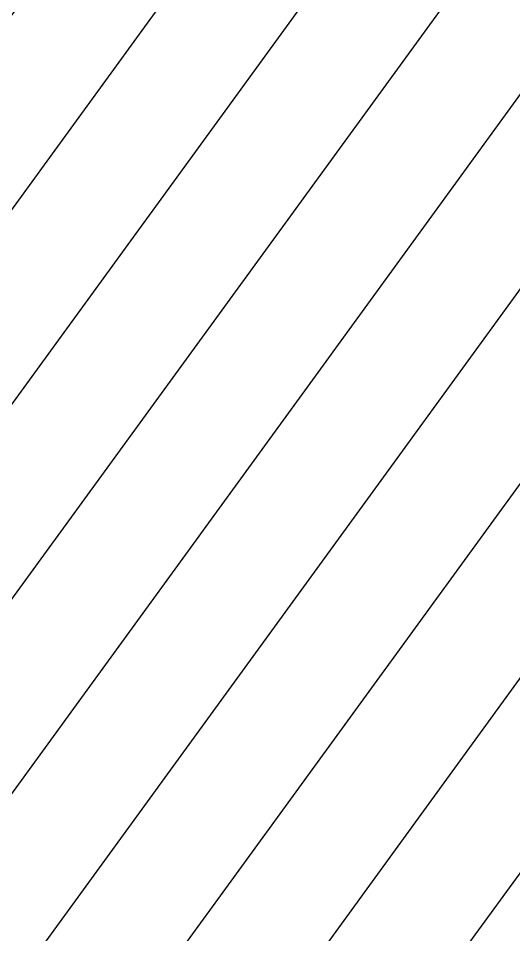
# Model space of a CAD drawing. Header units: centimetres. Extents: x -6122352 to 7132207, y -1694241 to 1947892.
# Drawn here: x 93873 to 94980, y -98734 to -96683 of the extents above; entities that cross this region are included whole.
import ezdxf
from ezdxf.xclip import XClip

# ---------------------------------------------------------------- set-up
doc = ezdxf.new("R2010")
doc.units = ezdxf.units.CM
doc.header["$MEASUREMENT"] = 0
doc.header["$XCLIPFRAME"] = 2
doc.linetypes.add('XR-AR-END-SETTING OUT PLAN$0$23585-XR-AR-END-GROUND FLOOR$0$23261-XR-AR-SI-GF$0$HIDDEN', pattern=[0.375, 0.25, -0.125])
doc.layers.add('@MI-REF LAYER', color=7, linetype='Continuous')
doc.layers.add('B_TH_4', color=7, linetype='Continuous')
for name, color, linetype, lineweight in [('XR-AR-END-SETTING OUT PLAN$0$23585-XR-AR-END-GROUND FLOOR$0$A-EQUP-KITN-PLAN', 202, 'Continuous', 9), ('XR-AR-END-SETTING OUT PLAN$0$23585-XR-AR-END-GROUND FLOOR$0$A-FLOR-OVHD', 9, 'XR-AR-END-SETTING OUT PLAN$0$23585-XR-AR-END-GROUND FLOOR$0$23261-XR-AR-SI-GF$0$HIDDEN', 15), ('XR-AR-END-SETTING OUT PLAN$0$23585-XR-AR-END-GROUND FLOOR$0$A-WALL', 7, 'Continuous', 30)]:
    doc.layers.add(name, color=color, linetype=linetype, lineweight=lineweight)

# ---------------------------------------------------------------- blocks, each defined once
blk = doc.blocks.new('XR-AR-END-SETTING OUT PLAN')
at = {"layer": 'XR-AR-END-SETTING OUT PLAN$0$23585-XR-AR-END-GROUND FLOOR$0$A-EQUP-KITN-PLAN', "color": 8}
for p, q in [((3650.109346702695, 14099.99880218506), (5250.113769307733, 14099.9988026619)), ((5250.113769546151, 13849.99880218506), (5250.113769307733, 14099.9988026619)), ((3650.109004810452, 13749.9988026619), (5250.113769248128, 13749.9988026619)), ((5650.107139065862, 13149.99880218506), (3850.107901349664, 13149.99880361557))]:
    blk.add_line(p, q, dxfattribs=at)
at = {"layer": 'XR-AR-END-SETTING OUT PLAN$0$23585-XR-AR-END-GROUND FLOOR$0$A-FLOR-OVHD', "color": 8, "ltscale": 5}
for p, q in [((5250.252145186067, 13849.9988026619), (3650.247722819448, 13849.99880218506)), ((5250.113769248128, 13749.9988026619), (3650.10934664309, 13749.99880218506))]:
    blk.add_line(p, q, dxfattribs=at)
at = {"layer": 'XR-AR-END-SETTING OUT PLAN$0$23585-XR-AR-END-GROUND FLOOR$0$A-WALL', "color": 8}
blk.add_lwpolyline([(5250.089069798589, 13749.99880170822), (5250.089070156217, 13849.99880313873), (5750.107358172536, 13849.99880313873), (5750.105340138078, 12949.99724960327), (5650.107102051377, 12949.99724912643), (5650.107250109315, 13749.99880218506)], close=True, dxfattribs=at)
blk = doc.blocks.new('END UNIT')
at = {"xscale": 0.001, "yscale": 0.001, "zscale": 0.001}
blk.add_blockref('XR-AR-END-SETTING OUT PLAN', (-9.150201729830158, 0), dxfattribs=at)
blk = doc.blocks.new('TH_4')
at = {"xscale": -1}
blk.add_blockref('END UNIT', (495826.3053798428, 2769130.514097063), dxfattribs=at)
blk = doc.blocks.new('A$C780da55d')
at = {"layer": 'B_TH_4', "xscale": 1.000039159572381, "yscale": 1.000039159572381, "zscale": 1.000039159572381}
blk.add_blockref('TH_4', (-495814.0704651335, -2769239.302089663), dxfattribs=at)
blk = doc.blocks.new('23585-XR-AR-MALDIVE-2$0$TH_4')
blk.add_blockref('A$C780da55d', (495794.655359471, 2769130.864096801))

msp = doc.modelspace()

# ---------------------------------------------------------------- block references
at = {"layer": '@MI-REF LAYER'}
ref = msp.add_blockref('23585-XR-AR-MALDIVE-2$0$TH_4', (496417964.9591807, 2768957759.234045), dxfattribs=dict(at, xscale=1000, yscale=1000, zscale=1000, rotation=179.9898026793493))
XClip(ref).set_block_clipping_path([(495835.3952632253, 2769130.5143983634), (495835.3955449336, 2769154.454259045), (495832.31072781887, 2769154.454277743), (495826.31069717463, 2769154.4542400045), (495820.3105747942, 2769154.45435022), (495814.30548654683, 2769154.454312696), (495808.3105498841, 2769154.4542752365), (495802.31054505054, 2769154.4543360225), (495793.35712816194, 2769154.454291232), (495793.3583734059, 2769130.514380163)])

# ---------------------------------------------------------------- next in the draw order: wipeouts: each hides what was drawn before it
msp.add_wipeout([(128972.78564538565, -89970.97193029997), (92671.79725608348, -89964.10626118808), (92671.27349813687, -104238.34236081815), (98921.51899559154, -104239.45475805369), (98921.43785482732, -103938.82510741167), (122722.87122257455, -103943.06121123041), (122722.68307110868, -104243.69081319368), (128972.92857313139, -104244.77546120252)]).dxf.layer = '@MI-REF LAYER'

# ---------------------------------------------------------------- next in the draw order: hatches: boundary and pattern name
h = msp.add_hatch(dxfattribs=at)
h.set_pattern_fill('ANSI31', color=256, scale=1999.999998458916, angle=6.722712845868625)
h.set_pattern_definition([(51.72271284586864, (-2377388365.755942, -1504087993.217153), (-196.2554993275065, 154.8669715833345), [])])
h.paths.add_polyline_path([(122722.8712224877, -103943.0612112809), (122722.6830714242, -104243.690813177), (128972.9285688721, -104244.8032133181), (128972.7856444257, -89970.97758180392), (92671.79715864702, -89964.62232814953), (92669.09752416589, -104238.4531772758), (98917.7768105872, -104239.5814400986), (98902.33546063656, -103927.5114286937)])

doc.saveas('drawing.dxf')
